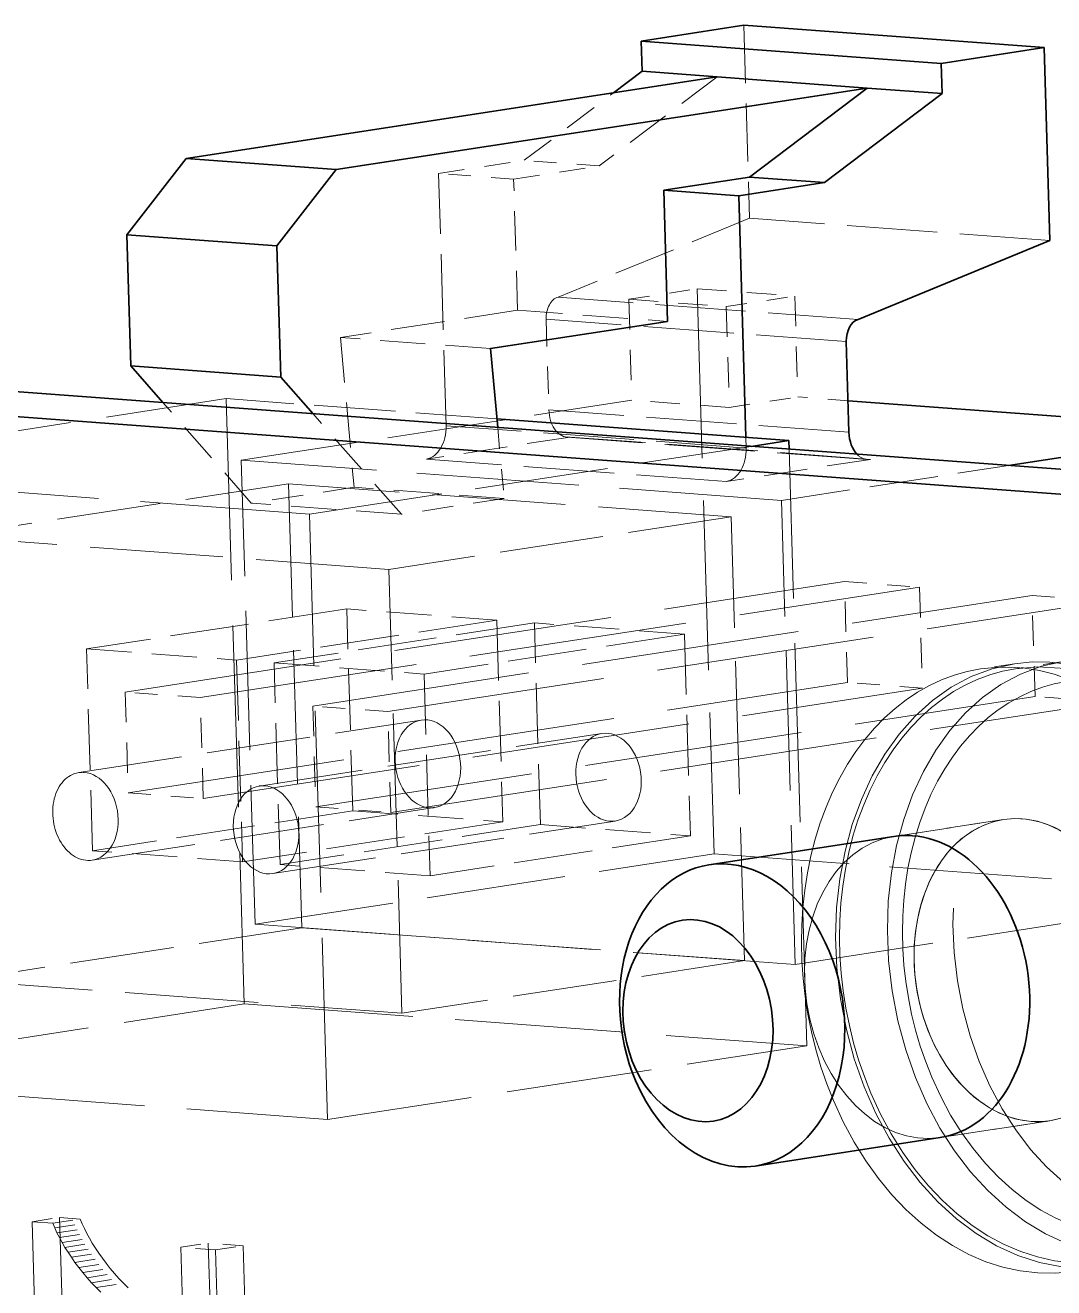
# Model space of a CAD drawing. Extents: x 23 to 417, y 3 to 294.
# Drawn here: x 379.56 to 384.61, y 150.92 to 157.13 of the extents above; entities that cross this region are included whole.
import ezdxf

# ---------------------------------------------------------------- set-up
doc = ezdxf.new("R2010")
doc.units = 0
doc.linetypes.add('DASHED', pattern=[15, 12, -3])
doc.layers.get('0').update_dxf_attribs({"lineweight": 13})

# ---------------------------------------------------------------- blocks, each defined once
blk = doc.blocks.new('BLOCK3535')
at = {"color": 7, "lineweight": 35, "ltscale": 0.02556944280234346}
for p, q in [((60.64014282803262, 49.4453487606785), (61.65106049461414, 49.60065400768927)), ((63.59292728803628, 49.22546809793677), (64.6038449546178, 49.38077334494754))]:
    blk.add_line(p, q, dxfattribs=at)
at = {"color": 7, "linetype": 'DASHED', "lineweight": 13, "ltscale": 0.04753281825976188}
blk.add_line((61.65106049461414, 49.60065400768927), (61.7073265144107, 47.70017400680499), dxfattribs=at)
at = {"color": 7, "lineweight": 35, "ltscale": 0.07402399768439465}
for p, q in [((64.6038449546178, 49.38077334494754), (61.65106049461414, 49.60065400768927)), ((63.59292728803626, 49.22546809793677), (60.64014282803261, 49.4453487606785))]:
    blk.add_line(p, q, dxfattribs=at)
at = {"color": 7, "lineweight": 35, "ltscale": 0.007451554366672252}
for p, q in [((60.64896345598736, 49.14741713011598), (60.64014282803261, 49.4453487606785)), ((63.60174791599101, 48.92753646737426), (63.59292728803626, 49.22546809793678))]:
    blk.add_line(p, q, dxfattribs=at)
at = {"color": 7, "lineweight": 35, "ltscale": 0.04753281825976189}
blk.add_line((64.60384495461778, 49.38077334494754), (64.66011097441435, 47.48029334406326), dxfattribs=at)
at = {"color": 7, "lineweight": 35, "ltscale": 0.1321541576640774}
blk.add_line((56.16229121043993, 48.28976095135717), (61.38715957098829, 49.09244696443056), dxfattribs=at)
at = {"color": 7, "linetype": 'DASHED', "lineweight": 13, "ltscale": 0.03632218761217756}
blk.add_line((61.38715957098828, 49.09244696443055), (60.22833709187093, 48.21608370493875), dxfattribs=at)
at = {"color": 7, "lineweight": 35, "ltscale": 0.008757690659905656}
blk.add_line((60.36955823650516, 48.93611602638613), (60.64896345598737, 49.14741713011598), dxfattribs=at)
at = {"color": 7, "lineweight": 35, "ltscale": 0.0185059994210984}
for p, q in [((61.38715957098827, 49.09244696443055), (60.64896345598737, 49.14741713011598)), ((62.44292543687368, 48.05117320788247), (61.70472932187278, 48.1061433735679))]:
    blk.add_line(p, q, dxfattribs=at)
at = {"color": 7, "lineweight": 35, "ltscale": 0.03701199884219751}
for p, q in [((62.86355180099011, 48.98250663305969), (61.38715957098827, 49.09244696443055)), ((57.63868344044177, 48.17982061998632), (56.16229121043993, 48.28976095135718)), ((57.05661838592481, 47.42850280229182), (55.58022615592297, 47.53844313366269)), ((57.09484110706208, 46.13746573652088), (55.61844887706025, 46.24740606789175))]:
    blk.add_line(p, q, dxfattribs=at)
at = {"color": 7, "lineweight": 35, "ltscale": 0.1321541576640773}
blk.add_line((57.63868344044175, 48.17982061998632), (62.86355180099011, 48.98250663305969), dxfattribs=at)
at = {"color": 7, "lineweight": 35, "ltscale": 0.03632218761217728}
blk.add_line((62.86355180099011, 48.98250663305969), (61.70472932187278, 48.10614337356789), dxfattribs=at)
at = {"color": 7, "lineweight": 35, "ltscale": 0.01850599942109876}
for p, q in [((63.60174791599103, 48.92753646737426), (62.86355180099011, 48.98250663305969)), ((61.60049404805575, 47.92175216870681), (60.86229793305483, 47.97672233439224))]:
    blk.add_line(p, q, dxfattribs=at)
at = {"color": 7, "linetype": 'DASHED', "lineweight": 13, "ltscale": 0.02756449695227191}
blk.add_line((59.49014097687002, 48.27105387062419), (60.36955823650516, 48.93611602638613), dxfattribs=at)
at = {"color": 7, "lineweight": 35, "ltscale": 0.03632218761217756}
blk.add_line((62.44292543687368, 48.05117320788246), (63.60174791599103, 48.92753646737425), dxfattribs=at)
at = {"color": 7, "lineweight": 35, "ltscale": 0.02376023714732024}
blk.add_line((55.58022615592297, 47.53844313366269), (56.16229121043993, 48.28976095135717), dxfattribs=at)
at = {"color": 7, "linetype": 'DASHED', "lineweight": 13, "ltscale": 0.02130786900195321}
for p, q in [((58.64770958805208, 48.14163283144853), (59.49014097687002, 48.2710538706242)), ((59.385905703053, 48.0866626657631), (60.22833709187094, 48.21608370493877))]:
    blk.add_line(p, q, dxfattribs=at)
at = {"color": 7, "linetype": 'DASHED', "lineweight": 13, "ltscale": 0.0185059994210984}
for p, q in [((60.22833709187094, 48.21608370493877), (59.49014097687004, 48.2710538706242)), ((62.64050910068809, 44.12388101887431), (63.37870521568899, 44.06891085318887)), ((64.48599938819038, 43.98645560466073), (65.22419550319128, 43.9314854389753)), ((63.40810730887151, 43.07580541798047), (62.6699111938706, 43.1307755836659)), ((65.2535975963738, 42.93838000376689), (64.51540148137289, 42.99335016945233)), ((57.43897781530224, 41.90621344037687), (58.17717393030314, 41.85124327469143))]:
    blk.add_line(p, q, dxfattribs=at)
at = {"color": 7, "lineweight": 35, "ltscale": 0.02376023714732052}
blk.add_line((57.05661838592481, 47.42850280229182), (57.63868344044177, 48.17982061998632), dxfattribs=at)
at = {"color": 7, "linetype": 'DASHED', "lineweight": 13, "ltscale": 0.06209628638893702}
blk.add_line((58.72121482100837, 45.6588692434275), (58.64770958805208, 48.14163283144853), dxfattribs=at)
at = {"color": 7, "linetype": 'DASHED', "lineweight": 13, "ltscale": 0.01850599942109876}
for p, q in [((59.38590570305301, 48.0866626657631), (58.64770958805209, 48.14163283144853)), ((56.30228154961834, 42.98177412411343), (55.56408543461743, 43.03674428979886)), ((58.14777183712063, 42.84434870989985), (57.40957572211971, 42.89931887558528)), ((55.59348752779994, 42.04363885459045), (56.33168364280085, 41.98866868890502))]:
    blk.add_line(p, q, dxfattribs=at)
at = {"color": 7, "lineweight": 35, "ltscale": 0.02130786900195321}
blk.add_line((60.86229793305483, 47.97672233439224), (61.70472932187278, 48.1061433735679), dxfattribs=at)
at = {"color": 7, "linetype": 'DASHED', "lineweight": 13, "ltscale": 0.03229006892224727}
blk.add_line((59.42412842419027, 46.79562559999216), (59.38590570305301, 48.0866626657631), dxfattribs=at)
at = {"color": 7, "lineweight": 35, "ltscale": 0.03229006892224727}
blk.add_line((60.90052065419209, 46.68568526862131), (60.86229793305483, 47.97672233439224), dxfattribs=at)
at = {"color": 7, "lineweight": 35, "ltscale": 0.02130786900195285}
blk.add_line((61.60049404805575, 47.9217521687068), (62.44292543687368, 48.05117320788247), dxfattribs=at)
at = {"color": 7, "lineweight": 35}
for p, q in [((28.4978240006069, 47.92945015686549), (67.97748894524264, 44.98957594307431)), ((27.53092913855069, 47.75549447714967), (66.89917676755569, 44.82391701292947))]:
    blk.add_line(p, q, dxfattribs=at)
at = {"color": 7, "lineweight": 35, "ltscale": 0.05946124683954766}
blk.add_line((61.67088010582152, 45.54434399928911), (61.60049404805575, 47.9217521687068), dxfattribs=at)
at = {"color": 7, "linetype": 'DASHED', "lineweight": 13, "ltscale": 0.05094444898813796}
blk.add_line((61.7073265144107, 47.70017400680499), (59.82285394672323, 46.92473725634665), dxfattribs=at)
at = {"color": 7, "linetype": 'DASHED', "lineweight": 13, "ltscale": 0.07402399768439465}
for p, q in [((64.66011097441435, 47.48029334406326), (61.7073265144107, 47.70017400680499)), ((62.77563840672688, 46.70485659360491), (59.82285394672322, 46.92473725634664)), ((62.65845506372929, 46.48808871938412), (59.70567060372564, 46.70796938212585)), ((62.68491694759356, 45.59429382769656), (59.7321324875899, 45.81417449043829)), ((62.89600486376256, 45.32743608796424), (59.9432204037589, 45.54731675070597)), ((61.48055262226555, 45.10998300818871), (58.52776816226189, 45.32986367093044))]:
    blk.add_line(p, q, dxfattribs=at)
at = {"color": 7, "lineweight": 35, "ltscale": 0.03229006892224728}
blk.add_line((55.61844887706025, 46.24740606789175), (55.58022615592297, 47.53844313366269), dxfattribs=at)
at = {"color": 7, "lineweight": 35, "ltscale": 0.05094444898813796}
blk.add_line((64.66011097441435, 47.48029334406326), (62.77563840672688, 46.70485659360492), dxfattribs=at)
at = {"color": 7, "lineweight": 35, "ltscale": 0.03229006892224691}
blk.add_line((57.09484110706207, 46.13746573652089), (57.05661838592481, 47.42850280229182), dxfattribs=at)
at = {"color": 7, "linetype": 'DASHED', "lineweight": 13, "ltscale": 0.01704629520156244}
for p, q in [((60.51857531597099, 46.90273421263539), (61.19252042702534, 47.00627104397591)), ((61.47823026547219, 46.83127299724433), (62.15217537652654, 46.93480982858485))]:
    blk.add_line(p, q, dxfattribs=at)
at = {"color": 7, "linetype": 'DASHED', "lineweight": 13, "ltscale": 0.02405779924742854}
for p, q in [((61.19252042702534, 47.00627104397591), (62.15217537652654, 46.93480982858486)), ((60.51857531597099, 46.90273421263539), (61.47823026547219, 46.83127299724434))]:
    blk.add_line(p, q, dxfattribs=at)
at = {"color": 7, "linetype": 'DASHED', "lineweight": 13, "ltscale": 0.1390956815112189}
blk.add_line((61.19252042702534, 47.00627104397591), (61.35717214884743, 41.44488060680881), dxfattribs=at)
at = {"color": 7, "linetype": 'DASHED', "lineweight": 13, "ltscale": 0.02483851455557503}
for p, q in [((60.51857531597099, 46.9027342126354), (60.54797740915352, 45.90962877742698)), ((61.47823026547218, 46.83127299724433), (61.50763235865471, 45.83816756203591)), ((57.4095757221197, 42.89931887558529), (57.43897781530223, 41.90621344037687)), ((58.17717393030315, 41.85124327469143), (58.14777183712062, 42.84434870989985))]:
    blk.add_line(p, q, dxfattribs=at)
at = {"color": 7, "linetype": 'DASHED', "lineweight": 13, "ltscale": 0.02483851455557466}
for p, q in [((62.15217537652654, 46.93480982858485), (62.18157746970905, 45.94170439337645)), ((62.6699111938706, 43.1307755836659), (62.64050910068809, 44.12388101887431)), ((63.378705215689, 44.06891085318887), (63.40810730887151, 43.07580541798047)), ((64.51540148137288, 42.99335016945233), (64.48599938819036, 43.98645560466073))]:
    blk.add_line(p, q, dxfattribs=at)
at = {"color": 7, "linetype": 'DASHED', "lineweight": 13, "ltscale": 0.04404582947368142}
blk.add_line((59.42412842419027, 46.79562559999216), (57.6827253166458, 46.52809734452397), dxfattribs=at)
at = {"color": 7, "linetype": 'DASHED', "lineweight": 13, "ltscale": 0.03701199884219715}
for p, q in [((59.42412842419027, 46.79562559999216), (60.90052065419209, 46.6856852686213)), ((55.18322653984396, 43.46147154672494), (56.65961876984579, 43.35153121535408)), ((57.80302214821552, 41.86870063540209), (59.27941437821734, 41.75876030403123)), ((56.71842295621082, 41.36532034493725), (55.24203072620899, 41.47526067630812))]:
    blk.add_line(p, q, dxfattribs=at)
at = {"color": 7, "lineweight": 35, "ltscale": 0.04404582947368071}
blk.add_line((60.90052065419209, 46.68568526862131), (59.15911754664765, 46.41815701315311), dxfattribs=at)
at = {"color": 7, "linetype": 'DASHED', "lineweight": 13, "ltscale": 0.02235466310001713}
blk.add_line((59.70567060372564, 46.70796938212585), (59.73213248758991, 45.81417449043829), dxfattribs=at)
at = {"color": 7, "linetype": 'DASHED', "lineweight": 13, "ltscale": 0.03701199884219751}
for p, q in [((59.15911754664764, 46.41815701315311), (57.68272531664581, 46.52809734452398)), ((59.29166452200563, 44.94208630884008), (57.8152722920038, 45.05202664021094)), ((58.28074685618054, 44.78678103627711), (56.80435462617871, 44.89672136764797)), ((59.22061019185232, 43.74497117444805), (57.74421796185048, 43.85491150581892)), ((61.0661004793546, 43.60754576023447), (59.58970824935277, 43.71748609160534)), ((57.02871682734624, 43.32404613251136), (58.50510905734808, 43.2141058011405)), ((59.64851243571781, 41.73127522118851), (61.12490466571964, 41.62133488981765)), ((58.56391324371312, 41.22789493072367), (57.08752101371128, 41.33783526209454))]:
    blk.add_line(p, q, dxfattribs=at)
at = {"color": 7, "linetype": 'DASHED', "lineweight": 13, "ltscale": 0.03705024818411917}
blk.add_line((57.68272531664581, 46.52809734452397), (57.8152722920038, 45.05202664021094), dxfattribs=at)
at = {"color": 7, "lineweight": 35, "ltscale": 0.02235466310001713}
blk.add_line((62.65845506372929, 46.48808871938412), (62.68491694759356, 45.59429382769656), dxfattribs=at)
at = {"color": 7, "lineweight": 35, "ltscale": 0.01950581730365599}
blk.add_line((59.15911754664764, 46.4181570131531), (59.22889945668066, 45.64105113946155), dxfattribs=at)
at = {"color": 7, "lineweight": 35, "ltscale": 0.01201379215027329}
blk.add_line((55.93550819151451, 45.8862920775151), (55.61844887706025, 46.24740606789174), dxfattribs=at)
at = {"color": 7, "lineweight": 35, "ltscale": 0.01201379215027356}
blk.add_line((57.41190042151635, 45.77635174614423), (57.09484110706208, 46.13746573652088), dxfattribs=at)
at = {"color": 7, "linetype": 'DASHED', "lineweight": 13, "ltscale": 0.1193240664109382}
for p, q in [((51.84039611990542, 45.20031713636217), (56.55801189728592, 45.92507495574583)), ((52.01680867900052, 39.24168452511179), (56.73442445638102, 39.96644234449545)), ((57.55327954150734, 38.82940828247116), (62.27089531888784, 39.55416610185482))]:
    blk.add_line(p, q, dxfattribs=at)
at = {"color": 7, "linetype": 'DASHED', "lineweight": 13, "ltscale": 0.03292172786483193}
blk.add_line((56.80435462542221, 44.89672139320015), (55.93550819151451, 45.8862920775151), dxfattribs=at)
at = {"color": 7, "linetype": 'DASHED', "lineweight": 13, "ltscale": 0.06676414971502544}
blk.add_line((59.2212042393748, 45.72675892383792), (56.55801189728592, 45.92507495574581), dxfattribs=at)
at = {"color": 7, "linetype": 'DASHED', "lineweight": 13, "ltscale": 0.1490310873334494}
for p, q in [((56.55801189728594, 45.92507495574593), (56.73442445638103, 39.96644234449543)), ((57.55327954150734, 38.82940828247116), (57.37686698241225, 44.78804089372166))]:
    blk.add_line(p, q, dxfattribs=at)
at = {"color": 7, "linetype": 'DASHED', "lineweight": 13, "ltscale": 0.09716388264890527}
blk.add_line((56.70649027614374, 45.31946883878603), (60.54797740915352, 45.90962877742698), dxfattribs=at)
at = {"color": 7, "linetype": 'DASHED', "lineweight": 13, "ltscale": 0.02405779924742819}
blk.add_line((61.5076323586547, 45.83816756203592), (60.54797740915352, 45.90962877742697), dxfattribs=at)
at = {"color": 7, "linetype": 'DASHED', "lineweight": 13, "ltscale": 0.01704629520156214}
blk.add_line((61.50763235865472, 45.83816756203592), (62.18157746970905, 45.94170439337645), dxfattribs=at)
at = {"color": 7, "linetype": 'DASHED', "lineweight": 13, "ltscale": 0.0123878670261959}
blk.add_line((62.67572399504937, 45.90490750997534), (62.18157746970905, 45.94170439337645), dxfattribs=at)
at = {"color": 7, "lineweight": 35, "ltscale": 0.05573012765654674}
blk.add_line((64.89877408753259, 45.73936690439973), (62.67572399504937, 45.90490750997535), dxfattribs=at)
at = {"color": 7, "linetype": 'DASHED', "lineweight": 13, "ltscale": 0.03292172786483166}
blk.add_line((58.28074685542404, 44.78678106182929), (57.41190042151635, 45.77635174614423), dxfattribs=at)
at = {"color": 7, "linetype": 'DASHED', "lineweight": 13, "ltscale": 0.07402399768439502}
blk.add_line((61.67399928101204, 45.43898858068579), (58.72121482100837, 45.65886924342752), dxfattribs=at)
at = {"color": 7, "lineweight": 35, "ltscale": 0.07203084594321361}
blk.add_line((62.09448275979274, 45.51279871310506), (59.2212042393748, 45.72675892383791), dxfattribs=at)
at = {"color": 7, "linetype": 'DASHED', "lineweight": 13, "ltscale": 0.01754443088046282}
blk.add_line((59.22889945668065, 45.64105113946155), (59.29166452200563, 44.94208630884008), dxfattribs=at)
at = {"color": 7, "linetype": 'DASHED', "lineweight": 13, "ltscale": 0.03580145676036425}
for p, q in [((59.9432204037589, 45.54731675070597), (58.52776816226189, 45.32986367093044)), ((62.89600486376256, 45.32743608796424), (61.48055262226555, 45.10998300818871))]:
    blk.add_line(p, q, dxfattribs=at)
at = {"color": 7, "linetype": 'DASHED', "lineweight": 13, "ltscale": 0.07402399768439427}
blk.add_line((62.86491782010287, 45.32619371049969), (59.91213336009923, 45.5460743732414), dxfattribs=at)
at = {"color": 7, "linetype": 'DASHED', "lineweight": 13, "ltscale": 0.002635039549388997}
blk.add_line((61.67399928101204, 45.43898858068579), (61.67088010582153, 45.54434399928911), dxfattribs=at)
at = {"color": 7, "lineweight": 35, "ltscale": 0.00944050237382464}
blk.add_line((61.72124151613806, 45.45545841185564), (62.09448275979275, 45.5127987131053), dxfattribs=at)
at = {"color": 7, "lineweight": 35, "ltscale": 0.00213396842086789}
blk.add_line((62.09700880208962, 45.42747736135597), (62.09448275979275, 45.5127987131053), dxfattribs=at)
at = {"color": 7, "lineweight": 35, "ltscale": 0.04067424660140687}
blk.add_line((64.25488578069377, 45.26679385547588), (65.86298943716011, 45.51384358449188), dxfattribs=at)
at = {"color": 7, "linetype": 'DASHED', "lineweight": 13, "ltscale": 0.1098835640371135}
blk.add_line((57.37686698241225, 44.78804089372166), (61.72124151613806, 45.45545841185564), dxfattribs=at)
at = {"color": 7, "linetype": 'DASHED', "lineweight": 13, "ltscale": 0.1468971189125815}
blk.add_line((62.27089531888784, 39.5541661018548), (62.09700880208962, 45.42747736135597), dxfattribs=at)
at = {"color": 7, "linetype": 'DASHED', "lineweight": 13, "ltscale": 0.1142571669556442}
for p, q in [((56.84173990478331, 40.75118383682733), (56.70649027614374, 45.31946883878603)), ((62.15675193278989, 40.35539864389222), (62.02150230415032, 44.92368364585091))]:
    blk.add_line(p, q, dxfattribs=at)
at = {"color": 7, "linetype": 'DASHED', "lineweight": 13, "ltscale": 0.1332431958319103}
for p, q in [((62.02150230415032, 44.92368364585091), (56.70649027614374, 45.31946883878602)), ((66.67218417685402, 41.0490954138737), (61.35717214884744, 41.44488060680881)), ((62.15675193278989, 40.35539864389222), (56.84173990478331, 40.75118383682732))]:
    blk.add_line(p, q, dxfattribs=at)
at = {"color": 7, "linetype": 'DASHED', "lineweight": 13, "ltscale": 0.05648963604749881}
blk.add_line((62.02150230415032, 44.92368364585091), (64.25488578069377, 45.26679385547588), dxfattribs=at)
at = {"color": 7, "linetype": 'DASHED', "lineweight": 13, "ltscale": 0.1387949956582391}
blk.add_line((57.37686698241224, 44.78804089372142), (51.84039611990542, 45.20031713636217), dxfattribs=at)
at = {"color": 7, "linetype": 'DASHED', "lineweight": 13, "ltscale": 0.08523147600781297}
blk.add_line((57.17209046383262, 45.0866144750307), (53.80236490856083, 44.56893031832809), dxfattribs=at)
at = {"color": 7, "linetype": 'DASHED', "lineweight": 13, "ltscale": 0.02556944280234562}
blk.add_line((57.81527229200381, 45.05202664021094), (56.80435462542221, 44.89672139320015), dxfattribs=at)
at = {"color": 7, "linetype": 'DASHED', "lineweight": 13, "ltscale": 0.1092894640445281}
for p, q in [((57.17209046383262, 45.08661447503069), (57.30145967383568, 40.71695056011372)), ((61.65681675234117, 40.39262658256965), (61.52744754233811, 44.76229049748662)), ((58.2870911970694, 39.87494242586704), (58.15772198706634, 44.24460634078401))]:
    blk.add_line(p, q, dxfattribs=at)
at = {"color": 7, "linetype": 'DASHED', "lineweight": 13, "ltscale": 0.1091853965844839}
for p, q in [((61.52744754233809, 44.7622904974866), (57.17209046383263, 45.08661447503067)), ((58.15772198706631, 44.24460634078401), (53.80236490856085, 44.56893031832808)), ((53.93173411856391, 40.19926640341111), (58.28709119706937, 39.87494242586705))]:
    blk.add_line(p, q, dxfattribs=at)
at = {"color": 7, "linetype": 'DASHED', "lineweight": 13, "ltscale": 0.02556944280234568}
blk.add_line((59.29166452200563, 44.94208630884009), (58.28074685542403, 44.78678106182929), dxfattribs=at)
at = {"color": 7, "linetype": 'DASHED', "lineweight": 13, "ltscale": 0.08523147600781256}
for p, q in [((61.52744754233809, 44.7622904974866), (58.15772198706632, 44.244606340784)), ((55.10643893956902, 42.24385504364783), (58.47616449484079, 42.76153920035043)), ((55.2387853744476, 41.3819093137669), (58.60851092971937, 41.8995934704695)), ((61.65681675234116, 40.39262658256965), (58.28709119706939, 39.87494242586705))]:
    blk.add_line(p, q, dxfattribs=at)
at = {"color": 7, "linetype": 'DASHED', "lineweight": 13, "ltscale": 0.1789860996164051}
for p, q in [((55.56408543461743, 43.03674428979885), (62.64050910068809, 44.12388101887431)), ((55.59348752779994, 42.04363885459045), (62.6699111938706, 43.1307755836659))]:
    blk.add_line(p, q, dxfattribs=at)
at = {"color": 7, "linetype": 'DASHED', "lineweight": 13, "ltscale": 0.1789860996164044}
for p, q in [((56.30228154961834, 42.98177412411343), (63.37870521568898, 44.06891085318887)), ((57.43897781530224, 41.90621344037686), (64.51540148137288, 42.99335016945233))]:
    blk.add_line(p, q, dxfattribs=at)
at = {"color": 7, "linetype": 'DASHED', "lineweight": 13, "ltscale": 0.1789860996164047}
for p, q in [((57.40957572211971, 42.89931887558528), (64.48599938819036, 43.98645560466073)), ((56.33168364280085, 41.98866868890502), (63.40810730887151, 43.07580541798047)), ((58.17717393030314, 41.85124327469143), (65.2535975963738, 42.93838000376689))]:
    blk.add_line(p, q, dxfattribs=at)
at = {"color": 7, "linetype": 'DASHED', "lineweight": 13, "ltscale": 0.1789860996164048}
blk.add_line((58.14777183712063, 42.84434870989983), (65.22419550319128, 43.9314854389753), dxfattribs=at)
at = {"color": 7, "linetype": 'DASHED', "lineweight": 13, "ltscale": 0.06477592176593662}
blk.add_line((57.74421796185048, 43.85491150581892), (55.18322653984397, 43.46147154672495), dxfattribs=at)
at = {"color": 7, "linetype": 'DASHED', "lineweight": 13, "ltscale": 0.04967702911114968}
for p, q in [((57.80302214821552, 41.86870063540209), (57.74421796185048, 43.85491150581892)), ((59.64851243571781, 41.7312752211885), (59.58970824935277, 43.71748609160533)), ((57.08752101371128, 41.33783526209454), (57.02871682734624, 43.32404613251136))]:
    blk.add_line(p, q, dxfattribs=at)
at = {"color": 7, "linetype": 'DASHED', "lineweight": 13, "ltscale": 0.06477592176593697}
for p, q in [((59.22061019185231, 43.74497117444805), (56.65961876984579, 43.35153121535409)), ((59.58970824935277, 43.71748609160534), (57.02871682734624, 43.32404613251137)), ((57.80302214821552, 41.86870063540209), (55.24203072620899, 41.47526067630812)), ((59.27941437821734, 41.75876030403123), (56.71842295621082, 41.36532034493726)), ((59.64851243571781, 41.7312752211885), (57.08752101371128, 41.33783526209454))]:
    blk.add_line(p, q, dxfattribs=at)
at = {"color": 7, "linetype": 'DASHED', "lineweight": 13, "ltscale": 0.04967702911114967}
for p, q in [((59.22061019185232, 43.74497117444805), (59.27941437821734, 41.75876030403123)), ((55.24203072620899, 41.47526067630812), (55.18322653984397, 43.46147154672494)), ((56.65961876984579, 43.35153121535408), (56.71842295621082, 41.36532034493725)), ((58.50510905734808, 43.2141058011405), (58.5639132437131, 41.22789493072367))]:
    blk.add_line(p, q, dxfattribs=at)
at = {"color": 7, "linetype": 'DASHED', "lineweight": 13, "ltscale": 0.06477592176593702}
blk.add_line((61.0661004793546, 43.60754576023448), (58.50510905734808, 43.2141058011405), dxfattribs=at)
at = {"color": 7, "linetype": 'DASHED', "lineweight": 13, "ltscale": 0.04967702911115003}
blk.add_line((61.0661004793546, 43.60754576023449), (61.12490466571963, 41.62133488981765), dxfattribs=at)
at = {"color": 7, "linetype": 'DASHED', "lineweight": 13, "ltscale": 0.008523147600781423}
blk.add_line((64.31472535326341, 43.3158454548286), (63.97775279773623, 43.26407703915834), dxfattribs=at)
at = {"color": 7, "linetype": 'DASHED', "lineweight": 13, "ltscale": 0.0119326111966365}
blk.add_line((64.79408929591901, 43.33891471585711), (64.32231963083962, 43.26643769147677), dxfattribs=at)
at = {"color": 7, "linetype": 'DASHED', "lineweight": 13, "ltscale": 0.02483851455557502}
for p, q in [((55.56408543461743, 43.03674428979887), (55.59348752779994, 42.04363885459045)), ((56.33168364280085, 41.98866868890502), (56.30228154961834, 42.98177412411344))]:
    blk.add_line(p, q, dxfattribs=at)
at = {"color": 7, "linetype": 'DASHED', "lineweight": 13, "ltscale": 0.08523147600781292}
for p, q in [((56.88360168322518, 42.11151767626865), (60.25332723849696, 42.62920183297125)), ((57.01594811810376, 41.24957194638773), (60.38567367337555, 41.76725610309033))]:
    blk.add_line(p, q, dxfattribs=at)
at = {"color": 7, "linetype": 'DASHED', "lineweight": 13, "ltscale": 0.02727407232248782}
for p, q in [((64.20563581694715, 41.7814883173095), (63.12732363926067, 41.61582938716474)), ((64.66140185536898, 38.81631087361177), (63.58308967768249, 38.65065194346701))]:
    blk.add_line(p, q, dxfattribs=at)
at = {"color": 7, "linetype": 'DASHED', "lineweight": 13, "ltscale": 0.02727407232249969}
blk.add_line((63.12755878486917, 41.61586551079041), (64.20587096255612, 41.78152444093524), dxfattribs=at)
at = {"color": 7, "linetype": 'DASHED', "lineweight": 13, "ltscale": 0.06477592176593731}
blk.add_line((61.12490466571964, 41.62133488981765), (58.5639132437131, 41.22789493072368), dxfattribs=at)
at = {"color": 7, "lineweight": 35, "ltscale": 0.04602479248868858}
blk.add_line((63.12732363926067, 41.61582938716472), (61.30767992675476, 41.33628118498723), dxfattribs=at)
at = {"color": 7, "linetype": 'DASHED', "lineweight": 13, "ltscale": 0.1142101778504678}
for p, q in [((56.8417399047833, 40.75118383682733), (61.35717214884743, 41.44488060680882)), ((62.15675193278989, 40.35539864389222), (66.67218417685402, 41.0490954138737))]:
    blk.add_line(p, q, dxfattribs=at)
at = {"color": 7, "linetype": 'DASHED', "lineweight": 13, "ltscale": 0.0852314760078125}
blk.add_line((57.30145967383569, 40.7169505601137), (53.93173411856392, 40.19926640341112), dxfattribs=at)
at = {"color": 7, "linetype": 'DASHED', "lineweight": 13, "ltscale": 0.1091853965844842}
blk.add_line((57.30145967383569, 40.7169505601137), (61.65681675234117, 40.39262658256965), dxfattribs=at)
at = {"color": 7, "linetype": 'DASHED', "lineweight": 13, "ltscale": 0.138794995658243}
blk.add_line((56.73442445638084, 39.96644234449542), (62.27089531888781, 39.55416610185465), dxfattribs=at)
at = {"color": 7, "linetype": 'DASHED', "lineweight": 13, "ltscale": 0.1387949956582433}
blk.add_line((52.01680867900033, 39.24168452511176), (57.55327954150732, 38.82940828247101), dxfattribs=at)
at = {"color": 7, "linetype": 'DASHED', "lineweight": 13, "ltscale": 0.02727407232250004}
blk.add_line((63.58285453205831, 38.6506158198359), (64.66116670974527, 38.81627474998073), dxfattribs=at)
at = {"color": 7, "lineweight": 35, "ltscale": 0.04602479248868828}
blk.add_line((63.58308967768248, 38.65065194346702), (61.76344596517659, 38.37110374128951), dxfattribs=at)
at = {"color": 7, "linetype": 'DASHED', "lineweight": 13, "ltscale": 0.006818518080624792}
for p, q in [((54.64751816827486, 37.82263301374839), (54.91709621269659, 37.86404774628458)), ((54.85195936773601, 37.80740919127231), (55.12153741215775, 37.84882392380851)), ((54.87102668368864, 37.76089373755217), (55.14060472811038, 37.80230847008836)), ((54.89244532550053, 37.71392375279338), (55.16202336992227, 37.75533848532957)), ((54.91617029261081, 37.66650159707065), (55.18574833703255, 37.70791632960685)), ((54.94224682079712, 37.61861696546582), (55.21182486521886, 37.66003169800202)), ((54.97065202597993, 37.57027156205405), (55.24023007040167, 37.61168629459024)), ((55.00138567294243, 37.52147333167878), (55.27096371736417, 37.56288806421497)), ((56.11196231332148, 37.57087147072215), (56.38154035774322, 37.61228620325835)), ((56.45386965512201, 37.5454111589623), (56.72344769954374, 37.58682589149849)), ((55.03447161917708, 37.47221257045129), (55.30404966359882, 37.51362730298749)), ((55.06988526899536, 37.42249903723047), (55.3394633134171, 37.46391376976666)), ((55.10762833400621, 37.37232467723251), (55.37720637842794, 37.41373940976871)), ((55.14769987019888, 37.32169649716562), (55.41727791462061, 37.36311122970181)), ((55.18960249908476, 37.27149183134495), (55.45918054350649, 37.31290656388114)), ((55.23279148315926, 37.22262027726356), (55.502369527581, 37.26403500979976)), ((55.27729014753338, 37.17506523426489), (55.54686819195511, 37.21647996680109))]:
    blk.add_line(p, q, dxfattribs=at)
at = {"color": 7, "linetype": 'DASHED', "lineweight": 13, "ltscale": 0.005125181021675015}
for p, q in [((54.85195936773601, 37.8074091912723), (54.64751816827486, 37.82263301374839)), ((55.12153741215776, 37.84882392380851), (54.9170962126966, 37.8640477462846))]:
    blk.add_line(p, q, dxfattribs=at)
at = {"color": 7, "linetype": 'DASHED', "lineweight": 13, "ltscale": 0.08729068718106323}
blk.add_line((54.64751816827486, 37.82263301374839), (54.75084676760478, 34.33253477584331), dxfattribs=at)
at = {"color": 7, "linetype": 'DASHED', "lineweight": 13, "ltscale": 0.001256794029571969}
for p, q in [((54.87102668368864, 37.76089373755216), (54.85195936773601, 37.80740919127231)), ((55.14060472811038, 37.80230847008837), (55.12153741215776, 37.84882392380852))]:
    blk.add_line(p, q, dxfattribs=at)
at = {"color": 7, "linetype": 'DASHED', "lineweight": 13, "ltscale": 0.08729068718106288}
blk.add_line((54.9170962126966, 37.8640477462846), (55.02042481202651, 34.37394950837954), dxfattribs=at)
at = {"color": 7, "linetype": 'DASHED', "lineweight": 13, "ltscale": 0.00129057586112435}
for p, q in [((55.16202336992227, 37.75533848532959), (55.14060472811038, 37.80230847008838)), ((54.89244532550053, 37.71392375279338), (54.87102668368864, 37.76089373755217))]:
    blk.add_line(p, q, dxfattribs=at)
at = {"color": 7, "linetype": 'DASHED', "lineweight": 13, "ltscale": 0.001325644870849187}
for p, q in [((54.9161702926108, 37.66650159707065), (54.89244532550053, 37.71392375279338)), ((55.18574833703255, 37.70791632960686), (55.16202336992228, 37.75533848532959))]:
    blk.add_line(p, q, dxfattribs=at)
at = {"color": 7, "linetype": 'DASHED', "lineweight": 13, "ltscale": 0.001363112996550011}
for p, q in [((54.94224682079712, 37.61861696546581), (54.91617029261081, 37.66650159707064)), ((55.21182486521886, 37.66003169800203), (55.18574833703255, 37.70791632960686))]:
    blk.add_line(p, q, dxfattribs=at)
at = {"color": 7, "linetype": 'DASHED', "lineweight": 13, "ltscale": 0.001401814385119427}
blk.add_line((55.24023007040167, 37.61168629459026), (55.21182486521886, 37.66003169800203), dxfattribs=at)
at = {"color": 7, "linetype": 'DASHED', "lineweight": 13, "ltscale": 0.001401814385119121}
blk.add_line((54.97065202597992, 37.57027156205405), (54.94224682079712, 37.6186169654658), dxfattribs=at)
at = {"color": 7, "linetype": 'DASHED', "lineweight": 13, "ltscale": 0.001441749012348708}
for p, q in [((55.00138567294243, 37.52147333167878), (54.97065202597992, 37.57027156205405)), ((55.27096371736417, 37.56288806421499), (55.24023007040167, 37.61168629459026))]:
    blk.add_line(p, q, dxfattribs=at)
at = {"color": 7, "linetype": 'DASHED', "lineweight": 13, "ltscale": 0.001483514078749026}
for p, q in [((55.30404966359882, 37.51362730298749), (55.27096371736416, 37.56288806421498)), ((55.03447161917709, 37.47221257045128), (55.00138567294243, 37.52147333167877))]:
    blk.add_line(p, q, dxfattribs=at)
at = {"color": 7, "linetype": 'DASHED', "lineweight": 13, "ltscale": 0.008571349727872804}
for p, q in [((56.453869655122, 37.54541115896228), (56.11196231332148, 37.57087147072215)), ((56.72344769954374, 37.58682589149849), (56.38154035774322, 37.61228620325836))]:
    blk.add_line(p, q, dxfattribs=at)
at = {"color": 7, "linetype": 'DASHED', "lineweight": 13, "ltscale": 0.05924122333334686}
for p, q in [((56.11196231332148, 37.57087147072215), (56.1820879226769, 35.20226038695114)), ((56.38154035774322, 37.61228620325836), (56.45166596709863, 35.24367511948735))]:
    blk.add_line(p, q, dxfattribs=at)
at = {"color": 7, "linetype": 'DASHED', "lineweight": 13, "ltscale": 0.05989350756409022}
for p, q in [((56.52476739284648, 35.15072013335729), (56.45386965512199, 37.54541115896229)), ((56.79434543726823, 35.1921348658935), (56.72344769954374, 37.5868258914985))]:
    blk.add_line(p, q, dxfattribs=at)
at = {"color": 7, "linetype": 'DASHED', "lineweight": 13, "ltscale": 0.001525934545358569}
for p, q in [((55.06988526899536, 37.42249903723046), (55.03447161917708, 37.47221257045128)), ((55.33946331341711, 37.46391376976667), (55.30404966359882, 37.51362730298749))]:
    blk.add_line(p, q, dxfattribs=at)
at = {"color": 7, "linetype": 'DASHED', "lineweight": 13, "ltscale": 0.001569634781887374}
for p, q in [((55.10762833400621, 37.37232467723251), (55.06988526899536, 37.42249903723046)), ((55.37720637842795, 37.41373940976872), (55.33946331341711, 37.46391376976667))]:
    blk.add_line(p, q, dxfattribs=at)
at = {"color": 7, "linetype": 'DASHED', "lineweight": 13, "ltscale": 0.001614183351908626}
for p, q in [((55.41727791462062, 37.36311122970182), (55.37720637842795, 37.41373940976872)), ((55.14769987019888, 37.32169649716561), (55.10762833400621, 37.37232467723251))]:
    blk.add_line(p, q, dxfattribs=at)
at = {"color": 7, "linetype": 'DASHED', "lineweight": 13, "ltscale": 0.001634843031018778}
for p, q in [((55.18960249908476, 37.27149183134495), (55.14769987019888, 37.32169649716562)), ((55.45918054350649, 37.31290656388116), (55.41727791462061, 37.36311122970183))]:
    blk.add_line(p, q, dxfattribs=at)
at = {"color": 7, "linetype": 'DASHED', "lineweight": 13, "ltscale": 0.001630513175298987}
for p, q in [((55.502369527581, 37.26403500979977), (55.45918054350649, 37.31290656388116)), ((55.23279148315926, 37.22262027726356), (55.18960249908476, 37.27149183134495))]:
    blk.add_line(p, q, dxfattribs=at)
at = {"color": 7, "linetype": 'DASHED', "lineweight": 13, "ltscale": 0.001628191720453774}
for p, q in [((55.27729014753338, 37.17506523426488), (55.23279148315926, 37.22262027726356)), ((55.54686819195511, 37.21647996680109), (55.502369527581, 37.26403500979977))]:
    blk.add_line(p, q, dxfattribs=at)
at = {"color": 7, "linetype": 'DASHED', "lineweight": 13, "ltscale": 0.001626646027830927}
for p, q in [((55.32307614050897, 37.12883530319191), (55.27729014753338, 37.17506523426488)), ((55.59265418493071, 37.17025003572812), (55.54686819195511, 37.2164799668011))]:
    blk.add_line(p, q, dxfattribs=at)
at = {"color": 7, "linetype": 'DASHED', "lineweight": 13}
for centre, major_axis, ratio, start_param, end_param in [((59.84050750732422, 46.72862243652344), (0.01485709007829428, 0.1995163410902023), 0.6723427523831004, 0.2414862083748392, 1.724386454339227), ((59.93439483642578, 45.84537124633789), (0.02228720858693123, 0.2992956340312958), 0.6723427523831004, 1.725115339985253, 3.141714142129258), ((58.51894378662109, 45.6279182434082), (0.02228720858693123, 0.2992956340312958), 0.6723427523831004, 3.295497590249487, 4.865879840513745), ((59.93439483642578, 45.84537124633789), (0.02228720858693123, 0.2992956340312958), 0.6723427523831004, 3.141714142129258, 3.295497590249487), ((61.47172927856445, 45.40803909301758), (0.02228720858693123, 0.2992956340312958), 0.6723427523831004, 3.295497590249487, 4.865879840513745), ((62.88718032836914, 45.62549209594727), (0.02228720858693123, 0.2992956340312958), 0.6723427523831004, 2.595238488689588, 3.141714142129258), ((62.88718032836914, 45.62549209594727), (0.02228720858693123, 0.2992956340312958), 0.6723427523831004, 3.141714142129258, 3.295497590249487), ((65.74039459228516, 40.49967193603516), (-0.4175779521465302, 2.718111276626587), 0.7314903361233864, 1.903593078563412, 8.186778385742997), ((64.43351745605469, 40.29890060424805), (-0.4555395841598511, 2.965212345123291), 0.7314903361233864, 3.141697055164505, 6.283289708754299), ((64.77049255371094, 40.35066986083984), (-0.4555395841598511, 2.965212345123291), 0.7314903361233864, 5.045185732153207, 6.283289708754298), ((64.77049255371094, 40.35066986083984), (-0.447949081659317, 2.915803909301758), 0.7314903361233865, 3.141697055164509, 6.283289708754301), ((64.43351745605469, 40.29890060424805), (-0.4555395841598511, 2.965212345123291), 0.7314903361233864, 0.0001044015747119771, 1.903593078563412), ((64.77049255371094, 40.35066986083984), (-0.4555395841598511, 2.965212345123291), 0.7314903361233864, 0.0001044015747119771, 3.141697055164505), ((64.77049255371094, 40.35066986083984), (-0.447949081659317, 2.915803909301758), 0.7314903361233865, 0.0001044015747155137, 1.90359307856341), ((65.24226379394531, 40.42314529418945), (-0.447949081659317, 2.915803909301758), 0.7314903361233865, 0.0001044015747150995, 3.141697055164506), ((65.24226379394531, 40.42314529418945), (-0.4175779521465302, 2.718111276626587), 0.7314903361233864, 0.0001044015747157982, 1.903593078563413), ((58.54233932495117, 42.33056640625), (0.06620866060256958, -0.4309674203395844), 0.7314903361233868, 3.141480233767029, 6.115982058948108), ((58.54233932495117, 42.33056640625), (0.06620866060256958, -0.4309674203395844), 0.7314903361233868, 6.283072887356825, 9.424665540946615), ((60.31949996948242, 42.1982307434082), (0.06620866060256958, -0.4309674203395844), 0.7314903361233868, 3.141480233767013, 6.115982058948108), ((60.31949996948242, 42.1982307434082), (0.06620866060256958, -0.4309674203395844), 0.7314903361233868, 6.283072887356843, 9.4246655409466), ((55.17261123657227, 41.81288146972656), (0.06620866060256958, -0.4309674203395844), 0.7314903361233868, 3.141480233767029, 6.283072887356824), ((55.17261123657227, 41.81288146972656), (0.06620866060256958, -0.4309674203395844), 0.7314903361233868, 2.974389405358314, 3.141480233767029), ((55.17261123657227, 41.81288146972656), (0.06620866060256958, -0.4309674203395844), 0.7314903361233868, 6.283072887356825, 9.2575747125379), ((56.94977569580078, 41.68054580688477), (0.06620866060256958, -0.4309674203395844), 0.7314903361233868, 3.141480233767029, 6.28307288735681), ((56.94977569580078, 41.68054580688477), (0.06620866060256958, -0.4309674203395844), 0.7314903361233868, 2.974389405358314, 3.141480233767029), ((56.94977569580078, 41.68054580688477), (0.06620866060256958, -0.4309674203395844), 0.7314903361233868, 6.283072887356809, 9.2575747125379), ((58.54233932495117, 42.33056640625), (0.06620866060256958, -0.4309674203395844), 0.7314903361233868, 6.115982058948108, 6.283072887356825), ((60.31949996948242, 42.1982307434082), (0.06620866060256958, -0.4309674203395844), 0.7314903361233868, 6.115982058948108, 6.283072887356842), ((64.43351745605469, 40.29890060424805), (0.2277697920799255, -1.482606172561646), 0.731490336123387, 3.141480233767029, 6.115982058948127), ((64.43351745605469, 40.29890060424805), (-0.2277697920799255, 1.482606172561646), 0.7314903361233862, 0.0001044015747119771, 1.903593078563411), ((64.43351745605469, 40.29890060424805), (-0.2277697920799255, 1.482606172561646), 0.7314903361233862, 3.141697055164505, 6.283289708754299), ((64.43351745605469, 40.29890060424805), (0.2277697920799255, -1.482606172561646), 0.731490336123387, 6.283072887356823, 9.424665540946613), ((63.35520553588867, 40.13323974609375), (0.2277697920799255, -1.482606172561646), 0.731490336123387, 3.141480233767029, 6.283072887356812), ((64.43351745605469, 40.29890060424805), (-0.2277697920799255, 1.482606172561646), 0.7314903361233862, 1.903593078563415, 3.141697055164505), ((65.24226379394531, 40.42314529418945), (-0.4175779521465302, 2.718111276626587), 0.7314903361233864, 1.903593078563415, 3.141697055164504), ((64.77049255371094, 40.35066986083984), (-0.447949081659317, 2.915803909301758), 0.7314903361233865, 1.903593078563415, 3.141697055164509), ((64.43351745605469, 40.29890060424805), (-0.4555395841598511, 2.965212345123291), 0.7314903361233864, 1.903593078563414, 3.141697055164505), ((64.43351745605469, 40.29890060424805), (0.2277697920799255, -1.482606172561646), 0.731490336123387, 6.115982058948138, 6.283072887356823)]:
    blk.add_ellipse(centre, major_axis=major_axis, ratio=ratio, start_param=start_param, end_param=end_param, dxfattribs=at)
at = {"color": 7, "lineweight": 35}
for centre, major_axis, ratio, start_param, end_param in [((62.79329299926758, 46.50873947143555), (0.01485709007829428, 0.1995163410902023), 0.6723427523831004, 0.2414862083748569, 1.724386454339227), ((62.88718032836914, 45.62549209594727), (0.02228720858693123, 0.2992956340312958), 0.6723427523831004, 1.725115339985253, 2.595238488689588), ((63.35520553588867, 40.13323974609375), (0.2277697920799255, -1.482606172561646), 0.731490336123387, 2.974389405358335, 3.141480233767029), ((63.35520553588867, 40.13323974609375), (0.2277697920799255, -1.482606172561646), 0.731490336123387, 6.283072887356822, 9.257574712537918), ((61.53556442260742, 39.85369110107422), (-0.2277697920799255, 1.482606172561646), 0.7314903361233862, 3.141697055164505, 6.283289708754299), ((61.53556442260742, 39.85369110107422), (-0.2277697920799255, 1.482606172561646), 0.7314903361233862, 0.0001044015747119771, 1.903593078563415), ((61.19858932495117, 39.80192565917969), (-0.1518465280532837, 0.988404095172882), 0.7314903361233863, 1.903593078563413, 8.186778385742999), ((61.53556442260742, 39.85369110107422), (-0.2277697920799255, 1.482606172561646), 0.7314903361233862, 1.903593078563415, 3.141697055164505)]:
    blk.add_ellipse(centre, major_axis=major_axis, ratio=ratio, start_param=start_param, end_param=end_param, dxfattribs=at)

msp = doc.modelspace()

# ---------------------------------------------------------------- block references
at = {"lineweight": 0, "xscale": 0.5, "yscale": 0.5, "zscale": 0.5}
msp.add_blockref('BLOCK3535', (352.2651613420396, 132.3302548485801), dxfattribs=at)

doc.saveas('drawing.dxf')
